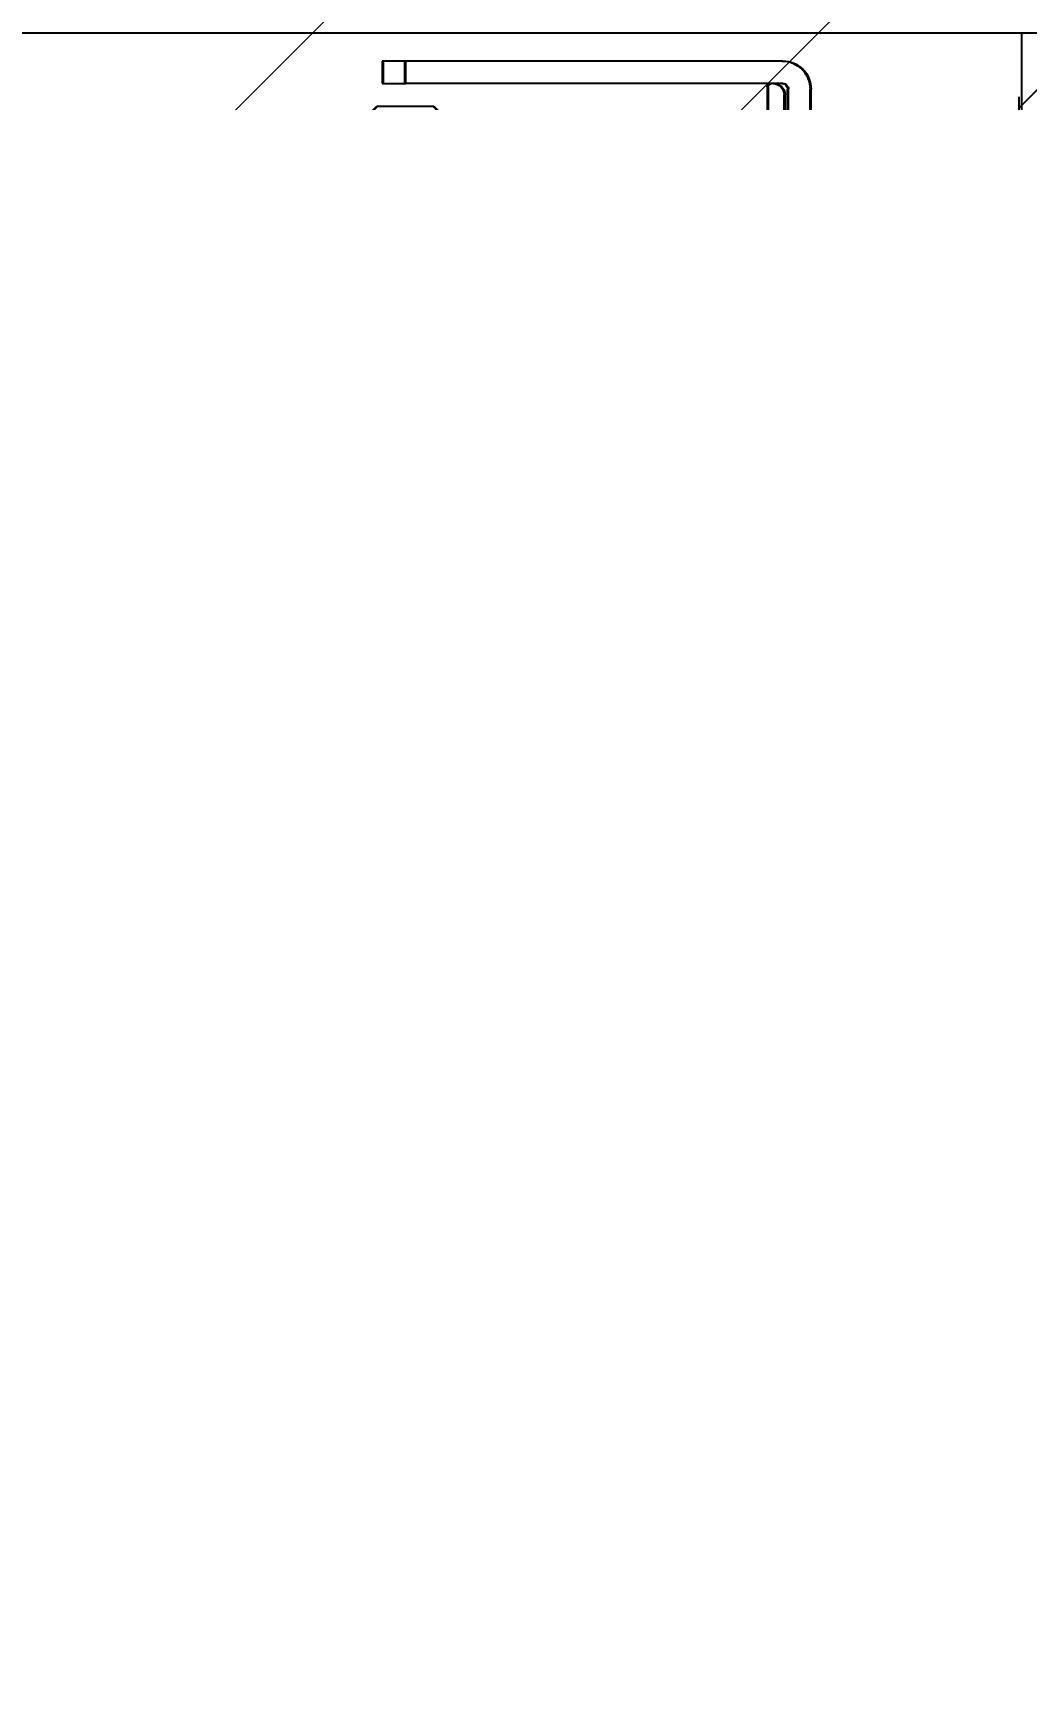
# Model space of a CAD drawing. Extents: x -594 to 29166, y -5797 to 14313.
# Drawn here: x 6305.13 to 6313.95, y 4119.77 to 4134.39 of the extents above; entities that cross this region are included whole.
import ezdxf
from ezdxf import colors
from ezdxf.entities.mleader import LeaderData, LeaderLine
from ezdxf.math import Vec2, Vec3

# ---------------------------------------------------------------- set-up
doc = ezdxf.new("R2010")
doc.units = 0
doc.header["$PDMODE"] = 67
for name, pattern in [('ACAD_ISO02W100', [15, 12, -3]), ('prlm_ef', [0.165, 0.1, -0.065]), ('Style de ligne -1', [0.41664, 0.20828, -0.20836]), ('Style de ligne -13', [0.147638, 0.098425, -0.049213]), ('Style de ligne -15', [2.08328, 1.25, -0.41656, 0.13886, -0.27786])]:
    doc.linetypes.add(name, pattern=pattern)
doc.layers.get('0').update_dxf_attribs({"color": 252})
for name, color, linetype, lineweight in [('_GAZELEC-BOITE INCORPO', 36, 'Continuous', 18), ('_GAZELEC-RESERVATION', 1, 'Continuous', 18), ('_GAZELEC-RESERVATION 2', 6, 'Continuous', 18)]:
    doc.layers.add(name, color=color, linetype=linetype, lineweight=lineweight)
for name, color, linetype in [('A SITE', 252, 'Continuous'), ('B amÈnagement intÈrieur_Hatch', 252, 'Continuous'), ('B aménagement intérieur', 252, 'Continuous'), ('B Général', 252, 'Continuous'), ('C ANNOTATIONS-prestations', 252, 'Continuous'), ('GAZ-GAZ N-1', 202, 'Continuous'), ('MTI900_Alu', 252, 'Continuous'), ('prlm-CHAUFF', 30, 'Continuous'), ('prlm-EAU-EF', 161, 'Continuous'), ('prlm-MOD', 64, 'Continuous')]:
    doc.layers.add(name, color=color, linetype=linetype)
doc.layers.add('prlm-ZEROPLOT', color=254, linetype='Continuous', plot=False)
doc.styles.add('Arial', font='arial.ttf')
doc.styles.add('prlm-vmc', font='pala.ttf', dxfattribs={"height": 14})
doc.styles.get("Standard").update_dxf_attribs({"font": 'isocp.shx', "height": 15})
doc.dimstyles.new('200', dxfattribs={"dimscale": 0.1, "dimtxt": 150, "dimasz": 25, "dimexe": 50, "dimexo": 50, "dimgap": 20, "dimtad": 1, "dimdec": 0, "dimdsep": 46, "dimtxsty": 'Arial', "dimblk1": 'DOTBLANK', "dimblk2": 'DOTBLANK', "dimsah": 1, "dimcen": 25, "dimclrd": 5, "dimclre": 5, "dimadec": 0, "dimazin": 0, "dimtfac": 1, "dimtdec": 0, "dimtmove": 0, "dimatfit": 3, "dimldrblk": 'DOTBLANK', "dimfxl": 50, "dimtolj": 1, "dimtzin": 0, "dimarcsym": 0})

# ---------------------------------------------------------------- blocks, each defined once
blk = doc.blocks.new('A n0.Groupe-9-1')
at = {"layer": 'B Général', "linetype": 'Style de ligne -1', "ltscale": 25.4, "flags": 128}
blk.add_lwpolyline([(-35.4, 7.6), (35.6, 7.6), (35.6, -32.4), (-35.4, -32.4)], close=True, dxfattribs=at)
blk = doc.blocks.new('A n0.WC-plan-PMR')
at = {"layer": 'B Général'}
blk.add_blockref('A n0.Groupe-9-1', (0, 0), dxfattribs=at)
blk = doc.blocks.new('A n0.T4 A22_A23 (2D)')
at = {"layer": 'B amÈnagement intÈrieur_Hatch', "linetype": 'Continuous'}
h = blk.add_hatch(dxfattribs=at)
h.set_pattern_fill('F_P__SOFFITE', color=256, style=0, pattern_type=2)
h.set_pattern_definition([(45, (0, 0.2205), (-3.527778, 3.30729), [])])
h.paths.add_polyline_path([(-456.72, 192.582), (-599.1, 192.582), (-599.1, 285.77), (-456.72, 285.77)])
at = {"layer": 'B aménagement intérieur', "linetype": 'Style de ligne -13', "ltscale": 25.4, "flags": 128}
blk.add_lwpolyline([(-456.72, 192.582), (-599.1, 192.582), (-599.1, 285.77), (-456.72, 285.77)], dxfattribs=at)
at = {"layer": 'B Général', "rotation": 180}
blk.add_blockref('A n0.WC-plan-PMR', (-583.6, 253.37), dxfattribs=at)
blk = doc.blocks.new('A n0.G 100_80')
at = {"layer": 'B Général', "linetype": 'Continuous'}
blk.add_line((48.52, 43.75), (48.52, -43.75), dxfattribs=at)
at = {"layer": 'B Général', "linetype": 'Continuous', "flags": 128}
blk.add_lwpolyline([(9.5, -45), (9.5, 45), (48.52, 45), (48.52, -45)], close=True, dxfattribs=at)
at = {"layer": 'C ANNOTATIONS-prestations'}
for p, q in [((43.05, 44.75), (42.85, 44.75)), ((42.85, 44.75), (42.85, 44.55)), ((46.4, 44.75), (43.05, 44.75)), ((43.05, 44.55), (43.05, 44.75)), ((42.85, 44.55), (43.05, 44.55)), ((46.4, 44.55), (43.05, 44.55)), ((46.27, 44.52), (46.27, 42.791)), ((46.32, 44.55), (46.3, 44.55)), ((46.42, 42.855), (46.42, 44.45)), ((46.45, 42.15), (46.45, 44.5)), ((46.65, 42.15), (46.65, 44.5)), ((42.75, 44.3), (42.8, 44.35)), ((43.35, 44.3), (42.75, 44.3)), ((42.75, 44.05), (42.75, 44.3)), ((42.8, 44.35), (43.3, 44.35)), ((43.3, 44.35), (43.35, 44.3)), ((43.35, 44.3), (43.35, 44.05)), ((13.65, 44.05), (44.15, 44.05)), ((44.15, 44.05), (44.25, 43.95)), ((44.25, 43.4), (44.25, 43.95)), ((46.97, 43.78), (46.77, 43.78)), ((46.77, 43.78), (46.77, 42.98)), ((46.87, 43.75), (46.87, -43.75)), ((46.97, 43.75), (46.87, 43.75)), ((46.97, 43.75), (46.97, 43.78)), ((46.97, -43.75), (46.97, 43.75)), ((46.97, 43.75), (47.42, 43.75)), ((48.52, 43.75), (47.42, 43.75)), ((46.65, 43.42), (46.65, 42.885)), ((46.74, 43.45), (46.68, 43.45)), ((46.77, 42.98), (46.77, 43.42)), ((13.55, 43.4), (44.25, 43.4)), ((44.25, 43.05), (44.25, 43.4)), ((15.5, 43.05), (42.27, 43.05)), ((45.028, 43.05), (42.27, 43.05)), ((45.321, 42.769), (45.049, 43.041)), ((46.77, 42.98), (46.87, 42.98)), ((42.17, 42.95), (42.17, 42.85)), ((44.566, 42.9), (44.54, 42.854)), ((44.54, 42.74), (44.54, 42.87)), ((44.57, 42.9), (44.99, 42.9)), ((45.02, 42.87), (45.02, 42.82)), ((45.27, 42.906), (45.184, 42.906)), ((45.328, 42.806), (45.27, 42.906)), ((46.84, 42.95), (46.8, 42.95)), ((42.27, 42.75), (42.958, 42.75)), ((42.55, 42.15), (42.55, 42.75)), ((43.082, 42.75), (42.958, 42.75)), ((42.979, 42.759), (42.999, 42.779)), ((43.041, 42.779), (43.061, 42.759)), ((43.082, 42.75), (44.34, 42.75)), ((43.55, 42.75), (43.55, 42.15)), ((44.37, 42.72), (44.37, 41.78)), ((44.68, 42.71), (44.57, 42.71)), ((44.92, 42.76), (44.92, 42.729)), ((44.99, 42.79), (44.95, 42.79)), ((45.77, 42.76), (45.342, 42.76)), ((46.257, 42.766), (46.133, 42.679)), ((46.4, 42.653), (46.4, 42.827)), ((46.661, 42.651), (46.7, 42.69)), ((46.7, 42.826), (46.7, 42.654)), ((44.71, 42.657), (44.71, 42.68)), ((45.87, 41.98), (45.87, 42.66)), ((46.07, 42.63), (46.09, 42.65)), ((46.07, 42.27), (46.07, 42.63)), ((46.07, 42.607), (46.12, 42.607)), ((46.09, 42.25), (46.09, 42.65)), ((46.09, 42.65), (46.12, 42.65)), ((46.12, 42.654), (46.12, 42.246)), ((46.4, 42.65), (46.45, 42.65)), ((46.4, 42.607), (46.45, 42.607)), ((46.42, 42.521), (46.42, 42.625)), ((46.65, 42.595), (46.65, 42.31)), ((46.661, 42.618), (46.661, 42.651)), ((44.278, 42.4), (44.22, 42.3)), ((46.371, 42.471), (46.42, 42.521)), ((46.42, 42.379), (46.371, 42.429)), ((46.821, 42.471), (46.87, 42.521)), ((46.87, 42.379), (46.821, 42.429)), ((46.835, 42.414), (46.835, 42.486)), ((44.22, 42.3), (44.278, 42.2)), ((46.07, 42.293), (46.12, 42.293)), ((46.09, 42.25), (46.07, 42.27)), ((46.12, 42.25), (46.09, 42.25)), ((46.4, 42.293), (46.45, 42.293)), ((46.4, 42.252), (46.4, 41.98)), ((46.45, 42.25), (46.4, 42.25)), ((46.42, 42.28), (46.42, 42.379)), ((46.661, 42.25), (46.661, 42.287)), ((46.7, 42.21), (46.661, 42.25)), ((46.7, 42.251), (46.7, 42.15)), ((43.55, 42.15), (42.55, 42.15)), ((46.133, 42.221), (46.257, 42.134)), ((46.27, 42.109), (46.27, 41.98)), ((46.65, 42.15), (46.45, 42.15)), ((46.45, 42.15), (46.45, 41.95)), ((46.65, 41.95), (46.65, 42.15)), ((46.7, 42.15), (46.72, 42.15)), ((46.75, 42.12), (46.75, 41.98)), ((45.114, 41.95), (44.726, 41.95)), ((45.529, 41.759), (45.599, 41.829)), ((45.641, 41.829), (45.711, 41.759)), ((46.24, 41.95), (45.9, 41.95)), ((46.72, 41.95), (46.43, 41.95)), ((41.57, 41.75), (41.37, 41.75)), ((41.37, 41.354), (41.37, 41.75)), ((42.87, 41.75), (41.57, 41.75)), ((41.57, 41.25), (41.57, 41.75)), ((44.37, 41.75), (42.87, 41.75)), ((42.87, 41.4), (42.87, 41.75)), ((44.4, 41.75), (44.37, 41.75)), ((44.37, 41.75), (44.37, 41.55)), ((44.4, 41.75), (45.508, 41.75)), ((44.47, 41.55), (44.47, 41.75)), ((45.732, 41.75), (45.508, 41.75)), ((45.732, 41.75), (46.84, 41.75)), ((46.87, 41.75), (46.84, 41.75)), ((44.37, 41.4), (44.37, 41.55)), ((44.37, 41.55), (44.47, 41.55)), ((46.52, 41.55), (44.47, 41.55)), ((45.27, 41.15), (45.27, 41.55)), ((45.97, 41.55), (45.97, 41.15)), ((46.87, 41.65), (46.765, 41.65)), ((44.37, 41.4), (42.87, 41.4)), ((44.37, 41.25), (44.37, 41.4)), ((45.27, 41.4), (44.37, 41.4)), ((44.47, 41.36), (44.472, 41.4)), ((46.067, 41.4), (45.97, 41.4)), ((46.67, 39.067), (46.67, 41.4)), ((40.27, 41.351), (44.47, 41.36)), ((40.27, 41.351), (40.27, 40.5)), ((44.37, 41.25), (41.57, 41.25)), ((46.42, 41.25), (46.42, 40.221)), ((46.52, 41.25), (46.42, 41.25)), ((46.52, 41.25), (46.52, 41.05)), ((46.67, 41.35), (46.62, 41.35)), ((46.62, 41.05), (46.62, 41.35)), ((45.97, 41.15), (45.27, 41.15)), ((46.52, 41.05), (46.52, 39.65)), ((46.52, 41.05), (46.62, 41.05)), ((46.62, 41.05), (46.67, 41.05)), ((46.62, 39.65), (46.62, 41.05)), ((46.42, 40.221), (40.27, 40.5)), ((40.27, 40.5), (40.27, 40.35)), ((40.27, 40.35), (46.413, 40.071)), ((41.65, 2.775), (41.65, 40.287)), ((41.95, 2.775), (41.95, 40.274)), ((42.354, 40.205), (42.357, 40.255)), ((42.354, 40.205), (43.056, 40.173)), ((43.058, 40.223), (43.056, 40.173)), ((46.413, 40.071), (46.42, 40.221)), ((46.425, 40.22), (46.42, 40.221)), ((44.316, 40.116), (44.319, 40.166)), ((44.316, 40.116), (45.018, 40.084)), ((45.02, 40.134), (45.018, 40.084)), ((46.35, 37.066), (46.35, 40.074)), ((46.413, 40.071), (46.425, 40.07)), ((46.52, 39.65), (46.52, 39.45)), ((46.52, 39.65), (46.62, 39.65)), ((46.67, 39.65), (46.62, 39.65)), ((46.62, 39.35), (46.62, 39.65)), ((46.62, 39.35), (46.67, 39.35)), ((46.65, 39.35), (46.65, 37.126)), ((46.87, 39.067), (46.67, 39.067)), ((46.67, 39.067), (46.67, 38.932)), ((46.67, 38.932), (46.67, 38.6)), ((46.67, 38.932), (46.87, 38.932)), ((46.67, 38.6), (46.67, 34.5)), ((46.67, 38.6), (46.87, 38.6)), ((46.27, 37.05), (46.67, 37.13)), ((46.27, 36.6), (46.27, 37.05)), ((44.82, 36.85), (44.82, 36.25)), ((44.82, 36.85), (46.27, 36.85)), ((46.27, 36.789), (44.82, 36.789)), ((45.725, 36.6), (45.725, 36.55)), ((45.725, 36.6), (45.861, 36.6)), ((45.725, 36.55), (45.861, 36.55)), ((45.861, 36.6), (45.861, 36.55)), ((45.861, 36.6), (46.67, 36.6)), ((45.861, 36.55), (46.67, 36.55)), ((46.27, 36.55), (46.27, 36.05)), ((46.27, 36.311), (44.82, 36.311)), ((46.27, 36.25), (44.82, 36.25)), ((46.67, 35.97), (46.27, 36.05)), ((46.35, 2.6), (46.35, 36.034)), ((46.65, 35.974), (46.65, 2.5)), ((46.67, 34.5), (46.87, 34.5)), ((46.67, 34.5), (46.67, 34.168)), ((46.87, 34.168), (46.67, 34.168)), ((46.67, 34.168), (46.67, 34.033)), ((46.67, 31.85), (46.67, 34.033)), ((46.67, 34.033), (46.87, 34.033)), ((46.67, 31.85), (46.67, 31.75)), ((46.87, 31.85), (46.67, 31.85)), ((46.67, 31.75), (46.87, 31.75)), ((46.85, 31.75), (46.85, 2.433))]:
    blk.add_line(p, q, dxfattribs=at)
at = {"layer": 'C ANNOTATIONS-prestations', "flags": 128}
for points in [[(46.4, 44.75, -0.198912), (46.577, 44.677, -0.198912), (46.65, 44.5)], [(46.27, 44.52, -0.198912), (46.279, 44.541, -0.198912), (46.3, 44.55)], [(46.32, 44.55, -0.198912), (46.391, 44.521, -0.198912), (46.42, 44.45)], [(46.4, 44.55, -0.198912), (46.435, 44.535, -0.198912), (46.45, 44.5)], [(46.65, 43.42, -0.198912), (46.659, 43.441, -0.198912), (46.68, 43.45)], [(46.74, 43.45, -0.198912), (46.761, 43.441, -0.198912), (46.77, 43.42)], [(42.17, 42.95, -0.198912), (42.199, 43.021, -0.198912), (42.27, 43.05)], [(45.028, 43.05, -0.098491), (45.039, 43.048, -0.098491), (45.049, 43.041)], [(46.8, 42.95, -0.198912), (46.779, 42.959, -0.198912), (46.77, 42.98)], [(42.27, 42.75, -0.198912), (42.199, 42.779, -0.198912), (42.17, 42.85)], [(44.54, 42.87, -0.198912), (44.549, 42.891, -0.198912), (44.57, 42.9)], [(44.54, 42.764, -0.104675), (44.761, 42.879, -0.104675), (45.009, 42.893)], [(44.54, 42.827, -0.02871), (44.603, 42.867, -0.02871), (44.67, 42.9)], [(44.99, 42.9, -0.198912), (45.011, 42.891, -0.198912), (45.02, 42.87)], [(45.207, 42.883, -0.041018), (45.298, 42.829, -0.041018), (45.379, 42.76)], [(46.4, 42.827, -0.155096), (46.406, 42.844, -0.155096), (46.42, 42.855)], [(46.675, 42.855, -0.17724), (46.657, 42.866, -0.17724), (46.65, 42.885)], [(46.675, 42.855, -0.17724), (46.693, 42.845, -0.17724), (46.7, 42.826)], [(46.84, 42.95, -0.198912), (46.861, 42.941, -0.198912), (46.87, 42.92)], [(42.979, 42.759, -0.098491), (42.969, 42.752, -0.098491), (42.958, 42.75)], [(42.999, 42.779, -0.198912), (43.02, 42.788, -0.198912), (43.041, 42.779)], [(43.082, 42.75, -0.098491), (43.071, 42.752, -0.098491), (43.061, 42.759)], [(44.34, 42.75, -0.198912), (44.361, 42.741, -0.198912), (44.37, 42.72)], [(44.948, 42.699, -0.366532), (45.318, 42.338, -0.366532), (45.023, 41.914, -0.366532), (44.556, 42.135, -0.366532), (44.697, 42.632)], [(44.57, 42.71, -0.198912), (44.549, 42.719, -0.198912), (44.54, 42.74)], [(44.68, 42.71, -0.198912), (44.701, 42.701, -0.198912), (44.71, 42.68)], [(44.697, 42.632, -0.082935), (44.817, 42.687, -0.082935), (44.948, 42.699)], [(44.92, 42.76, -0.198912), (44.929, 42.781, -0.198912), (44.95, 42.79)], [(44.948, 42.699, -0.189855), (44.928, 42.709, -0.189855), (44.92, 42.729)], [(45.02, 42.82, -0.198912), (45.011, 42.799, -0.198912), (44.99, 42.79)], [(45.342, 42.76, -0.098491), (45.331, 42.762, -0.098491), (45.321, 42.769)], [(45.77, 42.76, -0.198912), (45.841, 42.731, -0.198912), (45.87, 42.66)], [(46.27, 42.791, -0.120588), (46.267, 42.777, -0.120588), (46.257, 42.766)], [(44.37, 41.954, -0.14145), (44.27, 42.3, -0.14145), (44.37, 42.646)], [(44.37, 42.06, -0.103148), (44.32, 42.3, -0.103148), (44.37, 42.54)], [(44.71, 42.657, -0.122946), (44.706, 42.643, -0.122946), (44.697, 42.632)], [(46.12, 42.654, -0.120588), (46.123, 42.668, -0.120588), (46.133, 42.679)], [(46.42, 42.625, -0.155096), (46.406, 42.636, -0.155096), (46.4, 42.653)], [(46.661, 42.651, -0.013224), (46.655, 42.65, -0.013224), (46.65, 42.65)], [(46.65, 42.595, -0.17724), (46.657, 42.614, -0.17724), (46.675, 42.625)], [(46.7, 42.654, -0.17724), (46.693, 42.635, -0.17724), (46.675, 42.625)], [(46.371, 42.429, -0.198912), (46.362, 42.45, -0.198912), (46.371, 42.471)], [(46.821, 42.429, -0.198912), (46.812, 42.45, -0.198912), (46.821, 42.471)], [(46.133, 42.221, -0.120588), (46.123, 42.232, -0.120588), (46.12, 42.246)], [(46.4, 42.252, -0.155096), (46.406, 42.269, -0.155096), (46.42, 42.28)], [(46.675, 42.28, -0.17724), (46.657, 42.291, -0.17724), (46.65, 42.31)], [(46.65, 42.25, -0.013224), (46.655, 42.25, -0.013224), (46.661, 42.25)], [(46.675, 42.28, -0.17724), (46.693, 42.27, -0.17724), (46.7, 42.251)], [(46.257, 42.134, -0.120588), (46.267, 42.123, -0.120588), (46.27, 42.109)], [(46.72, 42.15, -0.198912), (46.741, 42.141, -0.198912), (46.75, 42.12)], [(45.9, 41.95, -0.198912), (45.879, 41.959, -0.198912), (45.87, 41.98)], [(46.27, 41.98, -0.198912), (46.261, 41.959, -0.198912), (46.24, 41.95)], [(46.43, 41.95, -0.198912), (46.409, 41.959, -0.198912), (46.4, 41.98)], [(46.75, 41.98, -0.198912), (46.741, 41.959, -0.198912), (46.72, 41.95)], [(45.599, 41.829, -0.198912), (45.62, 41.838, -0.198912), (45.641, 41.829)], [(44.4, 41.75, -0.198912), (44.379, 41.759, -0.198912), (44.37, 41.78)], [(45.529, 41.759, -0.098491), (45.519, 41.752, -0.098491), (45.508, 41.75)], [(45.732, 41.75, -0.098491), (45.721, 41.752, -0.098491), (45.711, 41.759)], [(46.52, 41.75, -0.198912), (46.767, 41.648, -0.198912), (46.87, 41.4)], [(46.87, 41.78, -0.198912), (46.861, 41.759, -0.198912), (46.84, 41.75)], [(46.22, 41.472, -0.028434), (46.259, 41.513, -0.028434), (46.302, 41.55)], [(46.52, 41.55, -0.198912), (46.626, 41.506, -0.198912), (46.67, 41.4)], [(46.22, 41.472, -0.109774), (46.151, 41.419, -0.109774), (46.067, 41.4)], [(46.42, 41.25, -0.227222), (46.495, 41.406, -0.227222), (46.663, 41.445)], [(46.52, 41.25, -0.198912), (46.549, 41.321, -0.198912), (46.62, 41.35)], [(46.425, 40.07, -0.193016), (46.492, 40.04, -0.193016), (46.52, 39.97)], [(46.62, 39.35, -0.198912), (46.549, 39.379, -0.198912), (46.52, 39.45)]]:
    blk.add_lwpolyline(points, format="xyb", dxfattribs=at)
at = {"layer": 'C ANNOTATIONS-prestations'}
for radius in [0.35, 0.3, 0.25]:
    blk.add_circle((44.92, 42.3), radius, dxfattribs=at)
for points, knots in [([(46.425, 40.07), (46.424, 40.07), (46.424, 40.071), (46.424, 40.072), (46.423, 40.074), (46.422, 40.083), (46.422, 40.103), (46.422, 40.13), (46.423, 40.182), (46.424, 40.218), (46.424, 40.219), (46.425, 40.22)], [0, 0, 0, 1, 2, 3, 4, 5, 6, 7, 8, 8, 9, 9, 9]), ([(46.425, 40.22), (46.425, 40.22), (46.437, 40.218), (46.454, 40.206), (46.467, 40.191), (46.48, 40.171), (46.491, 40.146), (46.501, 40.117), (46.513, 40.068), (46.52, 40.004), (46.52, 39.975), (46.52, 39.972), (46.52, 39.97)], [0, 0, 0, 1, 2, 3, 4, 5, 6, 7, 8, 9, 9, 10, 10, 10])]:
    blk.add_open_spline(points, degree=2, knots=knots, dxfattribs=at)
blk = doc.blocks.new('xi.thema+')
at = {"layer": 'prlm-CHAUFF', "color": 0}
blk.add_lwpolyline([(-20.9, 0), (-20.9, 34.4), (20.9, 34.4), (20.9, 0)], close=True, dxfattribs=at)
blk = doc.blocks.new('A n0.MTI900_Alu_390')
at = {"layer": 'MTI900_Alu', "color": 1, "linetype": 'Continuous'}
for p, q in [((-4.34, -0.405), (-4.34, -3.475)), ((-4.405, -0.415), (-4.405, -3.465)), ((-4.305, -0.6), (-4.305, -3.277)), ((-4.1351, -3.077), (-4.136, -3.497)), ((-4.1351, -3.077), (-4.05, -3.077)), ((-4.0221, -3.692), (-4.05, -3.077)), ((-4.05, -3.077), (-4.035, -3.077)), ((-4.035, -3.077), (-4.0071, -3.6913)), ((-4.175, -3.207), (-4.175, -3.187)), ((-4.1353, -3.187), (-4.175, -3.187)), ((-4.175, -3.337), (-4.175, -3.207)), ((-4.125, -3.207), (-4.175, -3.207)), ((-4.125, -3.487), (-4.125, -3.207)), ((-0.2775, -3.215), (-4.0287, -3.215)), ((-0.2775, -3.245), (-4.0274, -3.245)), ((-4.295, -3.267), (-4.285, -3.267)), ((-4.305, -3.5528), (-4.305, -3.277)), ((-4.275, -3.277), (-4.275, -3.3458)), ((-4.0205, -3.2854), (-4.0255, -3.2857)), ((-4.0205, -3.2854), (-4.0173, -3.3556)), ((-4.215, -3.305), (-4.275, -3.305)), ((-4.215, -3.405), (-4.215, -3.305)), ((-4.43, -3.325), (-4.435, -3.33)), ((-4.435, -3.33), (-4.435, -3.38)), ((-4.43, -3.385), (-4.43, -3.325)), ((-4.405, -3.325), (-4.43, -3.325)), ((-4.475, -3.355), (-4.475, -3.335)), ((-4.475, -3.335), (-4.455, -3.335)), ((-4.455, -3.335), (-4.455, -3.355)), ((-4.275, -3.3582), (-4.275, -3.3458)), ((-4.175, -3.487), (-4.175, -3.337)), ((-4.14, -3.337), (-4.175, -3.337)), ((-4.14, -3.487), (-4.14, -3.337)), ((-4.475, -3.69), (-4.475, -3.355)), ((-4.455, -3.355), (-4.475, -3.355)), ((-4.455, -3.69), (-4.455, -3.355)), ((-4.2759, -3.3479), (-4.2779, -3.3499)), ((-4.2779, -3.3541), (-4.2759, -3.3561)), ((-4.275, -3.3582), (-4.275, -3.484)), ((-4.0223, -3.3558), (-4.0173, -3.3556)), ((-4.435, -3.38), (-4.43, -3.385)), ((-4.43, -3.385), (-4.405, -3.385)), ((-4.275, -3.405), (-4.215, -3.405)), ((-4.405, -3.465), (-4.395, -3.475)), ((-4.34, -3.475), (-4.395, -3.475)), ((-4.305, -3.475), (-4.34, -3.475)), ((-4.24, -3.4778), (-4.23, -3.472)), ((-4.23, -3.472), (-4.22, -3.4778)), ((-4.272, -3.487), (-4.178, -3.487)), ((-4.175, -3.49), (-4.175, -3.487)), ((-4.175, -3.487), (-4.155, -3.487)), ((-4.175, -3.49), (-4.175, -3.6008)), ((-4.14, -3.487), (-4.155, -3.487)), ((-4.155, -3.487), (-4.155, -3.497)), ((-4.125, -3.487), (-4.14, -3.487)), ((-4.14, -3.577), (-4.14, -3.487)), ((-4.0116, -3.4816), (-4.0166, -3.4819)), ((-4.0116, -3.4816), (-4.0084, -3.5518)), ((-4.29, -3.5066), (-4.2854, -3.504)), ((-4.29, -3.507), (-4.29, -3.549)), ((-4.274, -3.504), (-4.287, -3.504)), ((-4.271, -3.518), (-4.271, -3.507)), ((-4.155, -3.497), (-4.175, -3.497)), ((-4.155, -3.702), (-4.155, -3.497)), ((-4.136, -3.497), (-4.14, -3.4972)), ((-4.2657, -3.521), (-4.268, -3.521)), ((-4.195, -3.5614), (-4.195, -3.5226)), ((-3.685, -3.532), (-3.625, -3.532)), ((-3.685, -3.532), (-3.685, -3.677)), ((-3.6789, -3.677), (-3.6789, -3.532)), ((-3.6311, -3.677), (-3.6311, -3.532)), ((-3.625, -3.677), (-3.625, -3.532)), ((-4.287, -3.552), (-4.282, -3.552)), ((-4.279, -3.549), (-4.279, -3.545)), ((-4.276, -3.542), (-4.2729, -3.542)), ((-4.0134, -3.552), (-4.0084, -3.5518)), ((-4.2769, -3.5821), (-4.3041, -3.5549)), ((-4.2906, -3.577), (-4.2906, -3.5684)), ((-4.2806, -3.5828), (-4.2906, -3.577)), ((-4.115, -3.577), (-4.155, -3.577)), ((-4.115, -3.647), (-4.115, -3.577)), ((-4.276, -3.627), (-4.276, -3.5842)), ((-4.1759, -3.6029), (-4.1829, -3.6099)), ((-4.175, -3.6232), (-4.175, -3.6008)), ((-4.1829, -3.6141), (-4.1759, -3.6211)), ((-4.175, -3.6232), (-4.175, -3.734)), ((-3.66, -3.6225), (-3.655, -3.6225)), ((-3.66, -3.6225), (-3.66, -3.6361)), ((-3.655, -3.6225), (-3.655, -3.6361)), ((-4.198, -3.637), (-4.266, -3.637)), ((-3.66, -3.6361), (-3.655, -3.6361)), ((-3.66, -3.6361), (-3.66, -3.717)), ((-3.655, -3.6361), (-3.655, -3.717)), ((-4.195, -3.674), (-4.195, -3.64)), ((-4.155, -3.647), (-4.115, -3.647)), ((-4.14, -3.6567), (-4.14, -3.647)), ((-4.2766, -3.6757), (-4.2679, -3.6633)), ((-4.2654, -3.662), (-4.2246, -3.662)), ((-4.263, -3.657), (-4.265, -3.659)), ((-4.225, -3.659), (-4.265, -3.659)), ((-4.265, -3.659), (-4.265, -3.662)), ((-4.227, -3.657), (-4.263, -3.657)), ((-4.2607, -3.657), (-4.2607, -3.662)), ((-4.2293, -3.657), (-4.2293, -3.662)), ((-4.225, -3.659), (-4.227, -3.657)), ((-4.225, -3.662), (-4.225, -3.659)), ((-4.2221, -3.6633), (-4.2134, -3.6757)), ((-4.455, -3.682), (-4.455, -3.68)), ((-4.452, -3.677), (-4.2791, -3.677)), ((-4.2109, -3.677), (-4.198, -3.677)), ((-3.705, -3.677), (-3.713, -3.717)), ((-3.66, -3.677), (-3.705, -3.677)), ((-3.655, -3.677), (-3.605, -3.677)), ((-3.597, -3.717), (-3.605, -3.677)), ((-4.215, -3.695), (-4.45, -3.695)), ((-4.2855, -3.692), (-4.445, -3.692)), ((-4.2653, -3.69), (-4.2827, -3.69)), ((-4.265, -3.69), (-4.265, -3.695)), ((-4.2521, -3.692), (-4.2625, -3.692)), ((-4.2607, -3.69), (-4.2607, -3.695)), ((-4.2471, -3.6871), (-4.2521, -3.692)), ((-4.2379, -3.692), (-4.2429, -3.6871)), ((-4.228, -3.692), (-4.2379, -3.692)), ((-4.2293, -3.69), (-4.2293, -3.695)), ((-4.2252, -3.69), (-4.198, -3.69)), ((-4.225, -3.695), (-4.225, -3.69)), ((-4.215, -3.715), (-4.215, -3.695)), ((-4.215, -3.695), (-4.195, -3.695)), ((-4.195, -3.722), (-4.195, -3.693)), ((-4.125, -3.692), (-4.0221, -3.692)), ((-4.125, -3.702), (-4.125, -3.692)), ((-4.0071, -3.6913), (-4.0221, -3.692)), ((-4.022, -3.6925), (-4.0221, -3.692)), ((-3.7066, -3.685), (-4.0074, -3.685)), ((-4.0071, -3.6913), (-4.007, -3.6925)), ((-0.26, -3.685), (-3.6034, -3.685)), ((-4.135, -3.717), (-4.135, -3.712)), ((-4.105, -3.712), (-4.135, -3.712)), ((-4.125, -3.702), (-4.105, -3.702)), ((-4.105, -3.702), (-3.965, -3.702)), ((-4.105, -3.702), (-4.105, -3.712)), ((-4.105, -3.712), (-4.105, -3.717)), ((-3.965, -3.712), (-4.105, -3.712)), ((-3.965, -3.702), (-3.945, -3.702)), ((-3.965, -3.702), (-3.965, -3.712)), ((-3.965, -3.717), (-3.965, -3.712)), ((-3.935, -3.712), (-3.965, -3.712)), ((-3.935, -3.712), (-3.935, -3.717)), ((-4.215, -3.715), (-4.45, -3.715)), ((-4.378, -3.747), (-4.378, -3.727)), ((-4.378, -3.727), (-4.298, -3.727)), ((-4.345, -3.724), (-4.345, -3.718)), ((-4.342, -3.715), (-4.2885, -3.715)), ((-4.298, -3.727), (-4.342, -3.727)), ((-4.298, -3.727), (-4.298, -3.737)), ((-4.2826, -3.72), (-4.2654, -3.72)), ((-4.2651, -3.7161), (-4.269, -3.72)), ((-4.2618, -3.7161), (-4.2651, -3.7161)), ((-4.2595, -3.715), (-4.231, -3.715)), ((-4.2249, -3.7161), (-4.2287, -3.7161)), ((-4.2251, -3.72), (-4.215, -3.72)), ((-4.221, -3.72), (-4.2249, -3.7161)), ((-4.195, -3.715), (-4.215, -3.715)), ((-4.215, -3.72), (-4.215, -3.722)), ((-4.212, -3.725), (-4.198, -3.725)), ((-4.165, -3.737), (-4.165, -3.7265)), ((-3.9067, -3.717), (-4.14, -3.717)), ((-3.935, -3.715), (-3.7126, -3.715)), ((-3.9067, -3.737), (-3.9067, -3.717)), ((-3.9067, -3.717), (-3.8932, -3.717)), ((-3.8932, -3.717), (-3.86, -3.717)), ((-3.8932, -3.717), (-3.8932, -3.737)), ((-3.86, -3.717), (-3.45, -3.717)), ((-3.86, -3.717), (-3.86, -3.737)), ((-3.5974, -3.715), (-0.25, -3.715)), ((-3.45, -3.717), (-3.45, -3.737)), ((-3.45, -3.717), (-3.4168, -3.717)), ((-3.4168, -3.737), (-3.4168, -3.717)), ((-3.4168, -3.717), (-3.4033, -3.717)), ((-3.185, -3.717), (-3.4033, -3.717)), ((-3.4033, -3.717), (-3.4033, -3.737)), ((-3.185, -3.717), (-3.175, -3.717)), ((-3.185, -3.737), (-3.185, -3.717)), ((-3.175, -3.717), (-3.175, -3.737)), ((-4.375, -3.737), (4.375, -3.737)), ((-4.375, -3.747), (-4.375, -3.737)), ((-4.295, -3.734), (-4.295, -3.73)), ((-4.2471, -3.7321), (-4.2521, -3.737)), ((-4.2414, -3.7335), (-4.2486, -3.7335)), ((-4.2379, -3.737), (-4.2429, -3.7321)), ((-4.175, -3.737), (-4.175, -3.734)), ((-3.175, -3.735), (-0.2433, -3.735)), ((-4.375, -3.747), (-4.378, -3.747)), ((4.375, -3.747), (-4.375, -3.747)), ((-4.375, -3.747), (-4.375, -3.792)), ((-4.375, -3.902), (-4.375, -3.792)), ((-4.375, -3.902), (4.375, -3.902))]:
    blk.add_line(p, q, dxfattribs=at)
for radius in [0.035, 0.03, 0.025]:
    blk.add_circle((-4.23, -3.542), radius, dxfattribs=at)
for centre, radius, start, end in [((-4.295, -3.277), 0.01, 90, 180), ((-4.285, -3.277), 0.01, 0, 90), ((-4.278, -3.3458), 0.003, 315, 0), ((-4.2758, -3.352), 0.003, 135, 225), ((-4.278, -3.3582), 0.003, 0, 45), ((-4.23, -3.542), 0.065, 57.7958, 122.2042), ((-4.272, -3.484), 0.003, 180, 270), ((-4.23, -3.542), 0.06, 66.4435, 113.5565), ((-4.178, -3.49), 0.003, 0, 90), ((-4.287, -3.507), 0.003, 90, 180), ((-4.23, -3.542), 0.06, 140.7035, 188.509), ((-4.23, -3.542), 0.065, 144.2242, 157.3801), ((-4.274, -3.507), 0.003, 0, 90), ((-4.23, -3.542), 0.04, 184.0006, 146.0728), ((-4.268, -3.518), 0.003, 180, 270), ((-4.23, -3.542), 0.04, 146.0728, 184.0006), ((-4.2657, -3.518), 0.003, 270, 326.0728), ((-4.287, -3.549), 0.003, 180, 270), ((-4.282, -3.549), 0.003, 270, 0), ((-4.276, -3.545), 0.003, 90, 180), ((-4.2729, -3.545), 0.003, 4.0006, 90), ((-4.302, -3.5528), 0.003, 180, 225), ((-4.23, -3.542), 0.065, 206.162, 224.9525), ((-4.279, -3.5842), 0.003, 0, 45), ((-4.1808, -3.612), 0.003, 135, 225), ((-4.178, -3.6008), 0.003, 315, 0), ((-4.178, -3.6232), 0.003, 0, 45), ((-4.266, -3.627), 0.01, 180, 270), ((-4.198, -3.64), 0.003, 0, 90), ((-4.2654, -3.665), 0.003, 90, 145.008), ((-4.2246, -3.665), 0.003, 34.992, 90), ((-4.16, -3.6567), 0.02, 309.8841, 0), ((-4.452, -3.68), 0.003, 90, 180), ((-4.445, -3.682), 0.01, 180, 270), ((-4.2791, -3.674), 0.003, 270, 325.008), ((-4.2109, -3.674), 0.003, 214.992, 270), ((-4.198, -3.674), 0.003, 270, 0), ((-4.1151, -3.7104), 0.05, 129.8841, 142.9139), ((-4.45, -3.69), 0.025, 180, 270), ((-4.45, -3.69), 0.005, 180, 270), ((-4.2827, -3.693), 0.003, 90, 160.5288), ((-4.2653, -3.693), 0.003, 19.4712, 90), ((-4.245, -3.6892), 0.003, 45, 135), ((-4.2252, -3.693), 0.003, 90, 160.5288), ((-4.198, -3.693), 0.003, 0, 90), ((-4.125, -3.712), 0.02, 90, 192.412), ((-3.997, -3.692), 0.01, 182.6026, 270), ((-4.14, -3.702), 0.035, 180, 270), ((-4.14, -3.702), 0.015, 180, 270), ((-4.125, -3.712), 0.01, 90, 180), ((-3.945, -3.712), 0.01, 0, 90), ((-4.342, -3.718), 0.003, 90, 180), ((-4.342, -3.724), 0.003, 180, 270), ((-4.298, -3.73), 0.003, 0, 90), ((-4.2885, -3.718), 0.003, 9.5941, 90), ((-4.2826, -3.717), 0.003, 189.5941, 270), ((-4.2654, -3.717), 0.003, 270, 350.4059), ((-4.275, -3.715), 0.01, 353.9388, 0), ((-4.2595, -3.718), 0.003, 90, 170.4059), ((-4.231, -3.718), 0.003, 9.5941, 90), ((-4.2251, -3.717), 0.003, 189.5941, 270), ((-4.215, -3.715), 0.01, 180, 186.0612), ((-4.212, -3.722), 0.003, 180, 270), ((-4.198, -3.722), 0.003, 270, 0), ((-4.292, -3.734), 0.003, 180, 270), ((-4.245, -3.7342), 0.003, 45, 135), ((-4.178, -3.734), 0.003, 270, 0)]:
    blk.add_arc(centre, radius, start, end, dxfattribs=at)
for centre, major_axis, ratio, start_param, end_param in [((-4.022, -3.6931), (0.015, 0.0007), 0.045361, 0, 1.568734), ((-3.997, -3.692), (0.025, 0), 0.4, 3.187016, 4.712389)]:
    blk.add_ellipse(centre, major_axis=major_axis, ratio=ratio, start_param=start_param, end_param=end_param, dxfattribs=at)
blk = doc.blocks.new('xi.uta-yzen-d')
at = {"layer": 'prlm-CHAUFF', "ltscale": 50}
for p, q in [((-20.9, 35.12), (-36.3, 35.12)), ((-36.4, 35.02), (-20.8, 35.02)), ((-36.4, 35.02), (-36.4, 29.72))]:
    blk.add_line(p, q, dxfattribs=at)
blk.add_arc((-36.3, 35.02), 0.1, 90, 180, dxfattribs=at)
blk = doc.blocks.new('xi.dchrob')
at = {"layer": 'prlm-ZEROPLOT', "color": 253, "linetype": 'ACAD_ISO02W100', "ltscale": 5}
for radius in [180, 120]:
    blk.add_circle((13.375, 0), radius, dxfattribs=at)
blk = doc.blocks.new('_DOTBLANK')
at = {"color": 0, "linetype": 'ByBlock'}
blk.add_line((-0.5, 0), (-1, 0), dxfattribs=at)
blk.add_circle((0, 0), 0.5, dxfattribs=at)
blk = doc.blocks.new('*D612')
at = {"layer": '_GAZELEC-BOITE INCORPO', "color": 5, "lineweight": -2, "transparency": 16777216}
for p, q in [((6310.883, 4134.389), (6432.212, 4134.389)), ((6427.212, 4076.939), (6427.212, 4131.889)), ((6310.883, 4074.439), (6432.212, 4074.439))]:
    blk.add_line(p, q, dxfattribs=at)
at = {"layer": 'Defpoints', "color": 0}
for p in [(6305.883, 4134.389), (6427.212, 4134.389), (6305.883, 4074.439)]:
    blk.add_point(p, dxfattribs=at)
at = {"layer": '_GAZELEC-BOITE INCORPO', "color": 5, "lineweight": -2, "transparency": 16777216, "xscale": 2.5, "yscale": 2.5, "zscale": 2.5}
for p, rotation in [((6427.212, 4134.389), 90), ((6427.212, 4074.439), 270)]:
    blk.add_blockref('_DOTBLANK', p, dxfattribs=dict(at, rotation=rotation))
at = {"layer": '_GAZELEC-BOITE INCORPO', "color": 0, "transparency": 16777216, "insert": (6417.553, 4104.414), "char_height": 15, "attachment_point": 5, "rotation": 90, "style": 'Arial'}
blk.add_mtext('\\A1;60', dxfattribs=at)
blk = doc.blocks.new('*D614')
at = {"layer": '_GAZELEC-BOITE INCORPO', "color": 5, "lineweight": -2, "transparency": 16777216}
for p, q in [((6269.388, 4134.389), (6461.268, 4134.389)), ((6456.268, 4034.87), (6456.268, 4131.889)), ((6269.388, 4032.37), (6461.268, 4032.37))]:
    blk.add_line(p, q, dxfattribs=at)
at = {"layer": 'Defpoints', "color": 0}
for p in [(6264.388, 4134.389), (6456.268, 4134.389), (6264.388, 4032.37)]:
    blk.add_point(p, dxfattribs=at)
at = {"layer": '_GAZELEC-BOITE INCORPO', "color": 5, "lineweight": -2, "transparency": 16777216, "xscale": 2.5, "yscale": 2.5, "zscale": 2.5}
for p, rotation in [((6456.268, 4134.389), 90), ((6456.268, 4032.37), 270)]:
    blk.add_blockref('_DOTBLANK', p, dxfattribs=dict(at, rotation=rotation))
at = {"layer": '_GAZELEC-BOITE INCORPO', "color": 0, "transparency": 16777216, "insert": (6446.609, 4083.38), "char_height": 15, "attachment_point": 5, "rotation": 90, "style": 'Arial'}
blk.add_mtext('\\A1;102', dxfattribs=at)

msp = doc.modelspace()

# ---------------------------------------------------------------- hatches: boundary and pattern name
at = {"layer": '_GAZELEC-RESERVATION 2'}
h = msp.add_hatch(dxfattribs=at)
h.set_pattern_fill('ANSI31', color=256)
h.paths.add_polyline_path([(6240.276, 4043.45), (6240.276, 4013.45), (6250.276, 4013.45), (6250.276, 4043.389)], flags=17)
h.paths.add_polyline_path([(4612.005, 4574.465), (4612.005, 4504.465), (4622.005, 4504.465), (4622.005, 4574.465)])
h.paths.add_polyline_path([(4843.196, 4114.016), (4843.196, 4054.016), (4853.196, 4054.016), (4853.196, 4114.016)], flags=17)
h.paths.add_polyline_path([(4612.334, 4119.103), (4542.334, 4119.103), (4542.334, 4109.103), (4612.334, 4109.103)], flags=17)
h.paths.add_polyline_path([(4632.334, 4119.103), (4692.334, 4119.103), (4692.334, 4109.103), (4632.334, 4109.103)], flags=17)
h.paths.add_polyline_path([(3831.81, 3316.389), (3831.81, 3376.389), (3841.81, 3376.389), (3841.81, 3316.389)], flags=17)
h.paths.add_polyline_path([(6846.048, 4475.589), (6886.048, 4475.589), (6914.332, 4503.873), (6921.403, 4496.802), (6890.19, 4465.589), (6846.048, 4465.589)])
h.paths.add_polyline_path([(4563.065, 4653.475), (4503.065, 4653.475), (4503.065, 4663.475), (4563.065, 4663.475)])
edge = h.paths.add_edge_path()
edge.add_line((6846.532, 3965.403), (6886.532, 3965.403))
edge.add_line((6886.532, 3965.403), (6914.816, 3937.118))
edge.add_line((6914.816, 3937.118), (6921.888, 3944.189))
edge.add_line((6921.888, 3944.189), (6890.674, 3975.403))
edge.add_line((6846.552, 3965.403), (6846.552, 3975.403))
edge.add_line((6846.552, 3975.403), (6890.674, 3975.403))
edge.add_line((6227.888, 4391.389), (6237.888, 4391.389))
edge.add_line((6237.888, 4391.389), (6237.906, 4421.389))
edge.add_line((6237.906, 4421.389), (6247.906, 4421.389))
edge.add_line((6247.906, 4421.389), (6248.002, 4391.513))
edge.add_line((6248.002, 4391.513), (6237.888, 4391.576))
edge.add_line((5205.038, 4391.389), (5215.038, 4391.389))
edge.add_line((5215.038, 4391.389), (5215.038, 4421.389))
edge.add_line((5215.038, 4421.389), (5225.038, 4421.389))
edge.add_line((5225.038, 4421.389), (5225.038, 4391.389))
edge.add_line((5225.038, 4391.389), (5215.038, 4391.389))
edge.add_line((3523.835, 2610.903), (3603.835, 2610.903))
edge.add_line((3603.835, 2610.903), (3603.835, 2600.903))
edge.add_line((3603.835, 2600.903), (3523.817, 2600.903))
edge.add_line((3523.817, 2600.903), (3523.817, 2610.903))

# ---------------------------------------------------------------- linework, layer by layer
at = {"layer": 'A SITE', "linetype": 'Style de ligne -15', "lineweight": 50, "ltscale": 25.4}
msp.add_open_spline([(4176.46, 5442.268), (4369.672, 5480.305), (4562.883, 5518.342), (4903.036, 5519.771), (5243.188, 5521.2), (5979.862, 5524.644), (6716.536, 5528.089), (7278.196, 5527.681), (7839.856, 5527.273), (8021.336, 5527.044), (8202.816, 5526.815), (8808.176, 5525.356), (9413.535, 5523.896), (10716.351, 5525.293), (12019.166, 5526.69), (12242.597, 5526.219), (12466.029, 5525.748), (12816.588, 5520.962), (13167.148, 5516.176), (13202.673, 5616.323), (13238.199, 5716.47), (13267.888, 5802.201), (13297.577, 5887.932), (13327.266, 5973.663), (13356.956, 6059.395), (13408.406, 6207.964), (13459.856, 6356.533), (13477.006, 6406.056), (13494.156, 6455.579), (13528.564, 6560.212), (13562.972, 6664.845), (13573.344, 6696.386), (13583.716, 6727.928), (13599.145, 6774.844), (13614.573, 6821.761), (13678.898, 7117.445), (13743.224, 7413.129), (13957.444, 7453.65), (14171.664, 7494.171), (14164.331, 7534.454), (14156.998, 7574.738), (14190.699, 7584.189), (14224.399, 7593.639), (14227.546, 7586.876), (14230.693, 7580.113), (14293.316, 7599.076), (14355.939, 7618.039), (14360.336, 7603.518), (14364.733, 7588.998), (14537.195, 7591.453), (14709.721, 7640.319), (14664.801, 7789.364), (14619.881, 7938.41), (15047.101, 8062.384), (15474.322, 8186.358), (15686.72, 8247.996), (15899.118, 8309.635), (15904.181, 8311.166), (15909.244, 8312.698), (15908.246, 8315.995), (15907.249, 8319.292), (17672.664, 8849.185), (19438.079, 9379.077), (19648.946, 9442.842), (19859.814, 9506.606), (20255.35, 9309.74), (20650.886, 9112.874), (20960.83, 8222.926), (21270.775, 7332.978), (21180.205, 7304.155), (21089.635, 7275.333), (21163.082, 7017.584), (21236.529, 6759.834), (21251.591, 6763.9), (21266.653, 6767.967), (21275.663, 6734.59), (21284.674, 6701.213), (21269.902, 6697.225), (21255.13, 6693.238), (21270.029, 6638.047), (21284.928, 6582.856), (21291.188, 6584.546), (21297.447, 6586.236), (21305.995, 6495.046), (21402.881, 6506.774), (21487.346, 6527.117), (21571.811, 6547.461), (21569.541, 6559.077), (21567.271, 6570.694), (21604.983, 6578.638), (21642.694, 6586.582), (21649.991, 6549.244), (21657.287, 6511.906), (21652.493, 6510.896), (21647.699, 6509.886), (21807.598, 5746.172), (21967.496, 4982.457), (21977.291, 4938.62), (21987.086, 4894.782), (22015.78, 4743.898), (22044.474, 4593.013), (22063.498, 4473.154), (22082.523, 4353.295), (22101.178, 4237.725), (22119.832, 4122.156), (22124.345, 4087.384), (22128.858, 4052.612), (22138.67, 3933.295), (22148.483, 3813.978), (22152.899, 3687.239), (22157.316, 3560.501), (22156.076, 3368.858), (22154.837, 3177.215), (22152.199, 3078.787), (22149.562, 2980.358), (22145.456, 2863.605), (22141.35, 2746.851), (22132.85, 2586.185), (22124.349, 2425.518), (22087.732, 1950.646), (22051.116, 1475.773), (21993.933, 847.273), (21936.75, 218.773), (21915.729, 183.154), (21894.709, 147.536), (21213.23, 141.566), (20531.75, 135.597), (20529.704, 160.058), (20527.657, 184.52), (20322.852, 176.691), (20118.047, 168.862), (19882.166, 159.845), (19646.285, 150.828), (19256.888, 145.182), (18867.491, 139.536), (18773.401, -158.054), (18679.311, -455.644), (18604.53, -1398.289), (18529.749, -2340.935), (18635.053, -2777.585), (18740.357, -3214.234), (18588.756, -3295.853), (18437.156, -3377.471), (18384.511, -3407.387), (18331.865, -3437.302), (18280.613, -3484.556), (18229.362, -3531.809), (18125.267, -3688.349), (18021.173, -3844.888), (17973.144, -3961.195), (17925.114, -4077.502), (17903.66, -4188.267), (17882.205, -4299.032), (17853.831, -4428.724), (17825.458, -4558.416), (17795.321, -4816.052), (17765.184, -5073.687), (17828.426, -5320.212), (17891.667, -5566.736), (16164.839, -5333.52), (14438.011, -5100.304), (14043.046, -5030.624), (13648.082, -4960.944), (13506.144, -4936.079), (13364.206, -4911.213), (13220.848, -4883.357), (13077.49, -4855.501), (12791.937, -4799.706), (12506.383, -4743.912), (12128.349, -4679.679), (11750.314, -4615.447), (11530.967, -4571.296), (11311.619, -4527.146), (10549.503, -4375.437), (9787.387, -4223.728), (9847.498, -3981.593), (9907.609, -3739.459), (9806.225, -3461.39), (9704.841, -3183.322), (9715.187, -3083.784), (9725.532, -2984.247), (9824.047, -2441.958), (9922.562, -1899.67), (9651.72, -1701.167), (9380.878, -1502.664), (9447.608, -1104.825), (9514.339, -706.985), (9834.998, -611.033), (10155.657, -515.081), (10247.114, 11.583), (10338.572, 538.246), (10143.199, 564.034), (9947.826, 589.823), (9948.48, 594.78), (9949.134, 599.737), (9614.75, 638.685), (9280.365, 677.634), (8737.859, 744.574), (8195.353, 811.514), (7103.907, 948.262), (6012.462, 1085.009), (5516.207, 1145.917), (5019.951, 1206.825), (4567.057, 1262.265), (4114.163, 1317.705), (4102.18, 1307.409), (4090.197, 1297.113), (3869.944, 1322.11), (3649.69, 1347.106), (3455.22, 1370.405), (3260.751, 1393.703), (3258.524, 1373.559), (3256.298, 1353.416), (2884.962, 1399.248), (2513.626, 1445.079), (2816.189, 2481.825), (3118.751, 3518.57), (3122.583, 3517.421), (3126.415, 3516.272), (3182.803, 3704.332), (3239.191, 3892.391), (3244.935, 3911.549), (3250.679, 3930.706), (3342.693, 4248.166), (3434.706, 4565.625), (3504.837, 4748.285), (3574.967, 4930.944), (3700.503, 5086.554), (3826.038, 5242.164), (4001.249, 5342.216), (4176.46, 5442.268)], degree=2, knots=[0, 0, 0, 1, 1, 2, 2, 3, 3, 4, 4, 5, 5, 6, 6, 7, 7, 8, 8, 9, 9, 10, 10, 11, 11, 12, 12, 13, 13, 14, 14, 15, 15, 16, 16, 17, 17, 18, 18, 19, 19, 20, 20, 21, 21, 22, 22, 23, 23, 24, 24, 25, 25, 26, 26, 27, 27, 28, 28, 29, 29, 30, 30, 31, 31, 32, 32, 33, 33, 34, 34, 35, 35, 36, 36, 37, 37, 38, 38, 39, 39, 40, 40, 41, 41, 42, 42, 43, 43, 44, 44, 45, 45, 46, 46, 47, 47, 48, 48, 49, 49, 50, 50, 51, 51, 52, 52, 53, 53, 54, 54, 55, 55, 56, 56, 57, 57, 58, 58, 59, 59, 60, 60, 61, 61, 62, 62, 63, 63, 64, 64, 65, 65, 66, 66, 67, 67, 68, 68, 69, 69, 70, 70, 71, 71, 72, 72, 73, 73, 74, 74, 75, 75, 76, 76, 77, 77, 78, 78, 79, 79, 80, 80, 81, 81, 82, 82, 83, 83, 84, 84, 85, 85, 86, 86, 87, 87, 88, 88, 89, 89, 90, 90, 91, 91, 92, 92, 93, 93, 94, 94, 95, 95, 96, 96, 97, 97, 98, 98, 99, 99, 100, 100, 101, 101, 102, 102, 103, 103, 104, 104, 105, 105, 106, 106, 107, 107, 108, 108, 109, 109, 110, 110, 111, 111, 112, 112, 113, 113, 114, 114, 115, 115, 115], dxfattribs=at)
at = {"layer": 'GAZ-GAZ N-1'}
msp.add_spline([(6222.477, 4235.61), (6246.663, 4235.61), (6259.641, 4235.61), (6362.408, 4199.81), (6391.446, 4166.228), (6403.564, 4128.509), (6404.87, 4109.881), (6401.056, 4091.922), (6366.429, 4078.754), (6291.793, 4071.148)], degree=3, dxfattribs=at)
at = {"layer": 'prlm-EAU-EF', "linetype": 'prlm_ef'}
msp.add_spline([(5181.332, 4457.908), (5167.987, 4457.908), (5150.452, 4456.797), (5124.404, 4452.229), (5105.42, 4444.203), (5084.341, 4429.562), (5066.362, 4401.354), (5060.306, 4372.268), (5055.772, 4325.254), (5053.495, 4277.609), (5057.399, 4243.378), (5070.597, 4212.554), (5088.851, 4194.3), (5156.577, 4176.676), (5200.893, 4176.676), (5233.072, 4176.676), (5359.011, 4176.676), (5479.8, 4176.676), (5605.147, 4176.676), (5783.888, 4176.676), (6070.826, 4176.676), (6244.357, 4176.676), (6305.21, 4176.676), (6335.023, 4167.117), (6359.638, 4147.872), (6370.319, 4123.305), (6362.405, 4091.82), (6336.487, 4076.2), (6291.958, 4072.561)], degree=3, dxfattribs=at)

# ---------------------------------------------------------------- block references
at = {"layer": 'B aménagement intérieur'}
for name, p in [('A n0.T4 A22_A23 (2D)', (6912.988, 3848.619)), ('A n0.G 100_80', (6265.388, 4089.389))]:
    msp.add_blockref(name, p, dxfattribs=at)
at = {"layer": 'prlm-CHAUFF'}
for name, p, rotation in [('xi.thema+', (6274.879, 4110.289), 270.0001899573389), ('xi.uta-yzen-d', (6274.888, 4089.389), 270)]:
    msp.add_blockref(name, p, dxfattribs=dict(at, rotation=rotation))
at = {"layer": 'prlm-CHAUFF', "xscale": -9.999999999999975, "yscale": 9.999999999999975, "zscale": 9.999999999999975, "rotation": 90.00011533977086}
msp.add_blockref('A n0.MTI900_Alu_390', (6274.879, 4089.389), dxfattribs=at)
at = {"layer": 'prlm-MOD', "rotation": 270}
msp.add_blockref('xi.dchrob', (6263.689, 4034.009), dxfattribs=at)

# ---------------------------------------------------------------- leaders
at = {"layer": '_GAZELEC-RESERVATION', "color": 6}
ml = msp.add_multileader_mtext('Standard', dxfattribs=at)
ml.set_content('engravure 5cm', color=6)
ml.set_leader_properties()
ml.build(insert=Vec2(0, 0))
ml.multileader.update_dxf_attribs({"has_text_frame": 1, "arrow_head_size": 8, "scale": 20})
ctx = ml.context
ctx.base_point, ctx.scale, ctx.char_height, ctx.arrow_head_size, ctx.landing_gap_size, ctx.plane_origin = Vec3(4415.568, 4187.67), 20, 8, 8, 4, Vec3(4430.442, 4372.391)
notes = []
notes.append((ctx, [(0, (1, 1, 0), (4500.291, 4187.67), (-1, 0), 8.984, [(0, [(4580.915, 4120.037)], 0, [])])]))
ctx.mtext.insert, ctx.mtext.width, ctx.mtext.flow_direction = Vec3(4419.568, 4192.815), 156.88504, 5
ml = msp.add_multileader_mtext('Standard', dxfattribs=at)
ml.set_content('engravure 5cm', color=6)
ml.set_leader_properties()
ml.build(insert=Vec2(0, 0))
ml.multileader.update_dxf_attribs({"has_text_frame": 1, "arrow_head_size": 8, "scale": 20})
ctx = ml.context
ctx.base_point, ctx.scale, ctx.char_height, ctx.arrow_head_size, ctx.landing_gap_size, ctx.plane_origin = Vec3(4518.435, 4187.67), 20, 8, 8, 4, Vec3(4533.31, 4372.391)
notes.append((ctx, [(0, (1, 1, 0), (4603.158, 4187.67), (-1, 0), 8.984, [(0, [(4683.783, 4120.037)], 0, [])])]))
ctx.mtext.insert, ctx.mtext.width, ctx.mtext.flow_direction = Vec3(4522.435, 4192.815), 156.88504, 5
ml = msp.add_multileader_mtext('Standard', dxfattribs=at)
ml.set_content('résa n°16\\P200X200 en dalle haute', color=6)
ml.set_leader_properties()
ml.build(insert=Vec2(0, 0))
ml.multileader.update_dxf_attribs({"has_text_frame": 1, "arrow_head_size": 8, "scale": 20})
ctx = ml.context
ctx.base_point, ctx.scale, ctx.char_height, ctx.arrow_head_size, ctx.landing_gap_size, ctx.plane_origin = Vec3(4692.494, 4169.28), 20, 8, 8, 4, Vec3(4726.612, 4338.603)
notes.append((ctx, [(1, (1, 1, 0), (4683.509, 4169.28), (1, 0), 8.984, [(0, [(4612.915, 4117.871)], 0, [])])]))
ctx.mtext.insert, ctx.mtext.width, ctx.mtext.flow_direction = Vec3(4696.494, 4173.28), 156.88504, 5
ml = msp.add_multileader_mtext('Standard', dxfattribs=at)
ml.set_content('résa n°23\\P800X350 en dalle haute', color=6)
ml.set_leader_properties()
ml.build(insert=Vec2(0, 0))
ml.multileader.update_dxf_attribs({"has_text_frame": 1, "arrow_head_size": 8, "scale": 20})
ctx = ml.context
ctx.base_point, ctx.scale, ctx.char_height, ctx.arrow_head_size, ctx.landing_gap_size, ctx.plane_origin = Vec3(4963.556, 4142.47), 20, 8, 8, 4, Vec3(4997.674, 4311.793)
notes.append((ctx, [(0, (1, 1, 0), (5090.14, 4142.47), (-1, 0), 8.984, [(0, [(5198.535, 4079.03)], 0, [])])]))
ctx.mtext.insert, ctx.mtext.width, ctx.mtext.flow_direction = Vec3(4967.556, 4146.47), 156.88504, 5
ml = msp.add_multileader_mtext('Standard', dxfattribs=at)
ml.set_content('engravure 5cm', color=6)
ml.set_leader_properties()
ml.build(insert=Vec2(0, 0))
ml.multileader.update_dxf_attribs({"has_text_frame": 1, "arrow_head_size": 8, "scale": 20})
ctx = ml.context
ctx.base_point, ctx.scale, ctx.char_height, ctx.arrow_head_size, ctx.landing_gap_size, ctx.plane_origin = Vec3(4673.912, 4134.896), 20, 8, 8, 4, Vec3(4688.786, 4319.616)
notes.append((ctx, [(0, (1, 1, 0), (4758.635, 4134.896), (-1, 0), 8.984, [(0, [(4839.259, 4067.262)], 0, [])])]))
ctx.mtext.insert, ctx.mtext.width, ctx.mtext.flow_direction = Vec3(4677.912, 4140.041), 156.88504, 5
for ctx, leaders in notes:
    for number, flags, end, landing, length, lines in leaders:
        leader = LeaderData()
        leader.index, (leader.has_last_leader_line, leader.has_dogleg_vector, leader.attachment_direction) = number, flags
        leader.last_leader_point, leader.dogleg_vector, leader.dogleg_length = Vec3(end), Vec3(landing), length
        for number, points, colour, breaks in lines:
            line = LeaderLine()
            line.index, line.vertices, line.color, line.breaks = number, Vec3.list(points), colors.encode_raw_color(colour), breaks
            leader.lines.append(line)
        ctx.leaders.append(leader)

# ---------------------------------------------------------------- next in the draw order: texts
at = {"layer": 'GAZ-GAZ N-1', "insert": (6401.701, 4121.613), "char_height": 12, "width": 223.36744, "attachment_point": 5, "line_spacing_factor": 0.8, "style": 'prlm-vmc', "bg_fill": 2}
msp.add_mtext('Gaz R+1', dxfattribs=at)

# ---------------------------------------------------------------- next in the draw order: linework, layer by layer
at = {"layer": 'GAZ-GAZ N-1'}
msp.add_spline([(6226.492, 4226.62), (6244.236, 4226.62), (6283.899, 4226.62), (6342.194, 4226.62), (6581.412, 4220.328), (6705.367, 4220.328), (6850.747, 4207.85), (6909.032, 4182.761), (6954.288, 4112.453), (6954.288, 4066.892), (6927.592, 4040.196), (6868.121, 4029.506)], degree=3, dxfattribs=at)

# ---------------------------------------------------------------- next in the draw order: dimensions: what is measured, and where the dimension line sits
at = {"layer": '_GAZELEC-BOITE INCORPO'}
for base, p1, p2, picture, middle in [((6456.268, 4134.389), (6264.388, 4032.37), (6264.388, 4134.389), '*D614', (6446.609, 4083.38)), ((6427.212, 4134.389), (6305.883, 4074.439), (6305.883, 4134.389), '*D612', (6417.553, 4104.414))]:
    dim = msp.add_linear_dim(base=base, p1=p1, p2=p2, angle=90, dimstyle='200', dxfattribs=at)
    dim.commit()
    dim.dimension.update_dxf_attribs({"geometry": picture, "text_midpoint": middle})

doc.saveas('drawing.dxf')
